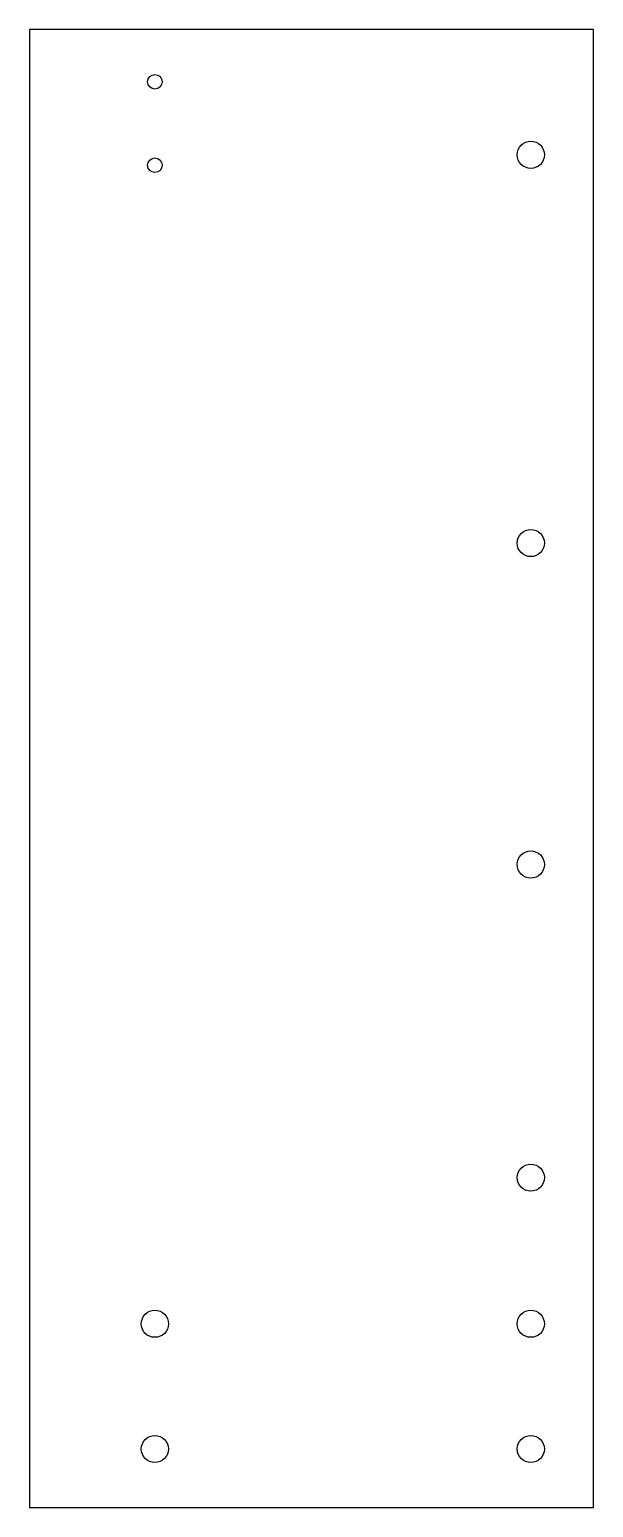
# Model space of a CAD drawing. Header units: millimetres. Extents: x -401 to -266, y -77 to 277.
import ezdxf

# ---------------------------------------------------------------- set-up
doc = ezdxf.new("R2010")
doc.units = ezdxf.units.MM
doc.layers.get('0').update_dxf_attribs({"linetype": 'CONTINUOUS'})

msp = doc.modelspace()

# ---------------------------------------------------------------- linework, layer by layer
msp.add_lwpolyline([(-401, 277.1), (-401, -76.9), (-266, -76.9), (-266, 277.1)], close=True)
msp.add_lwpolyline([(-401, 277.1), (-401, -76.9), (-266, -76.9), (-266, 277.1)], close=True)
for centre, radius in [((-371, 264.6), 1.75), ((-371, 264.6), 1.75), ((-281, 247.1), 3.25), ((-281, 247.1), 3.25), ((-371, 244.6), 1.75), ((-371, 244.6), 1.75), ((-281, 154.1), 3.25), ((-281, 154.1), 3.25), ((-281, 77.1), 3.25), ((-281, 77.1), 3.25), ((-281, 2.1), 3.25), ((-281, 2.1), 3.25), ((-371, -32.9), 3.25), ((-371, -32.9), 3.25), ((-281, -32.9), 3.25), ((-281, -32.9), 3.25), ((-371, -62.9), 3.25), ((-371, -62.9), 3.25), ((-281, -62.9), 3.25), ((-281, -62.9), 3.25)]:
    msp.add_circle(centre, radius)

doc.saveas('drawing.dxf')
